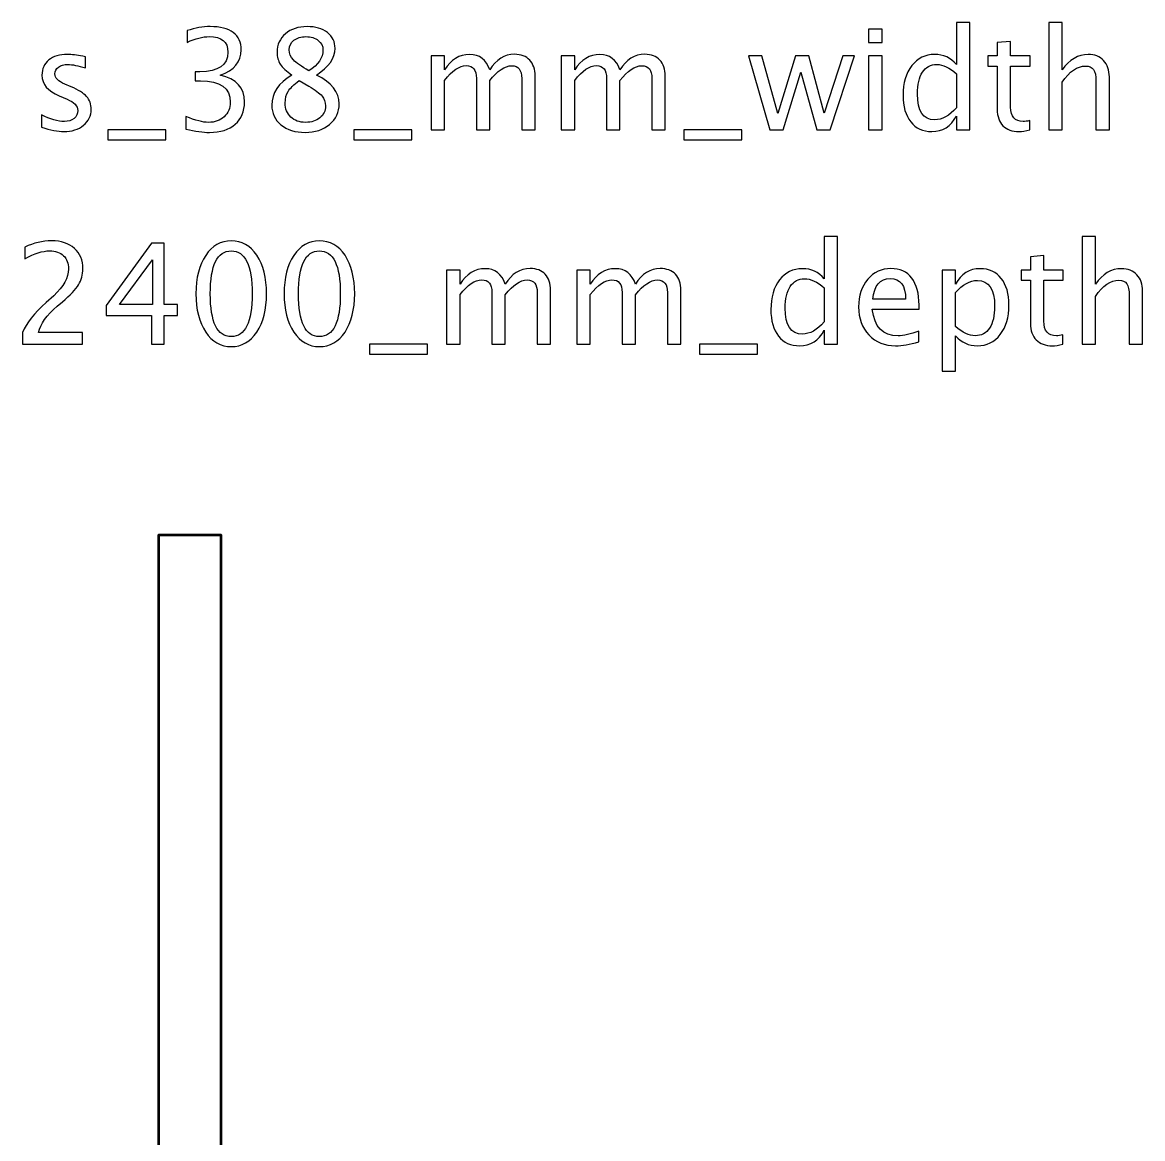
# Model space of a CAD drawing. Header units: centimetres. Extents: x -67 to 67, y -124 to 147.
# Drawn here: x -1.4 to 66.6, y 79.4 to 147.2 of the extents above; entities that cross this region are included whole.
import ezdxf

# ---------------------------------------------------------------- set-up
doc = ezdxf.new("R2010")
doc.units = ezdxf.units.CM
doc.header["$MEASUREMENT"] = 0
doc.layers.add('Layer 1', color=7, linetype='Continuous')

msp = doc.modelspace()

# ---------------------------------------------------------------- linework, layer by layer
at = {"layer": 'Layer 1', "lineweight": 53}
msp.add_lwpolyline([(6.875, -123.95), (10.675, -123.95), (10.675, 116.05), (6.875, 116.05), (6.875, -123.95)], close=True, dxfattribs=at)
at = {"layer": 'Layer 1'}
for points, knots in [([(8.53603, 140.71277), (8.53603, 140.71277), (8.53603, 141.47477), (8.53603, 141.47477), (8.53603, 141.47477), (9.11741, 141.24335), (9.5732, 141.12764), (9.90763, 141.12764), (9.90763, 141.12764), (10.30133, 141.12764), (10.61883, 141.24053), (10.86295, 141.46772), (10.86295, 141.46772), (11.10708, 141.69491), (11.22843, 141.99124), (11.22843, 142.35531), (11.22843, 142.35531), (11.22843, 143.21891), (10.6273, 143.65071), (9.42503, 143.65071), (9.42503, 143.65071), (9.42503, 143.65071), (9.1033, 143.65071), (9.1033, 143.65071), (9.1033, 143.65071), (9.1033, 143.65071), (9.1033, 144.19681), (9.1033, 144.19681), (9.1033, 144.19681), (9.1033, 144.19681), (9.38834, 144.20104), (9.38834, 144.20104), (9.38834, 144.20104), (10.51864, 144.20104), (11.0845, 144.59897), (11.0845, 145.39625), (11.0845, 145.39625), (11.0845, 146.02138), (10.70914, 146.33464), (9.95984, 146.33464), (9.95984, 146.33464), (9.55768, 146.33464), (9.11176, 146.21893), (8.6207, 145.98751), (8.6207, 145.98751), (8.6207, 145.98751), (8.6207, 146.69871), (8.6207, 146.69871), (8.6207, 146.69871), (9.10189, 146.8624), (9.56614, 146.94424), (10.01205, 146.94424), (10.01205, 146.94424), (10.61883, 146.94424), (11.08591, 146.82289), (11.41046, 146.58018), (11.41046, 146.58018), (11.73502, 146.33888), (11.8973, 145.98751), (11.8973, 145.52749), (11.8973, 145.52749), (11.8973, 144.80923), (11.47255, 144.297), (10.62165, 143.9922), (10.62165, 143.9922), (11.60802, 143.76219), (12.1005, 143.22173), (12.1005, 142.36801), (12.1005, 142.36801), (12.1005, 141.79227), (11.91, 141.33931), (11.53041, 141.01052), (11.53041, 141.01052), (11.15082, 140.68173), (10.62871, 140.51804), (9.96549, 140.51804), (9.96549, 140.51804), (9.58731, 140.51804), (9.11176, 140.58295), (8.53603, 140.71277)], [0, 0, 0, 0, 0.04761905, 0.04761905, 0.04761905, 0.04761905, 0.0952381, 0.0952381, 0.0952381, 0.0952381, 0.14285714, 0.14285714, 0.14285714, 0.14285714, 0.19047619, 0.19047619, 0.19047619, 0.19047619, 0.23809524, 0.23809524, 0.23809524, 0.23809524, 0.28571429, 0.28571429, 0.28571429, 0.28571429, 0.33333333, 0.33333333, 0.33333333, 0.33333333, 0.38095238, 0.38095238, 0.38095238, 0.38095238, 0.42857143, 0.42857143, 0.42857143, 0.42857143, 0.47619048, 0.47619048, 0.47619048, 0.47619048, 0.52380952, 0.52380952, 0.52380952, 0.52380952, 0.57142857, 0.57142857, 0.57142857, 0.57142857, 0.61904762, 0.61904762, 0.61904762, 0.61904762, 0.66666667, 0.66666667, 0.66666667, 0.66666667, 0.71428571, 0.71428571, 0.71428571, 0.71428571, 0.76190476, 0.76190476, 0.76190476, 0.76190476, 0.80952381, 0.80952381, 0.80952381, 0.80952381, 0.85714286, 0.85714286, 0.85714286, 0.85714286, 0.9047619, 0.9047619, 0.9047619, 0.9047619, 1, 1, 1, 1]), ([(14.97352, 144.00207), (14.63768, 144.23632), (14.40343, 144.45363), (14.2722, 144.65542), (14.2722, 144.65542), (14.14097, 144.8558), (14.07606, 145.09851), (14.07606, 145.38214), (14.07606, 145.38214), (14.07606, 145.84499), (14.24539, 146.22175), (14.58265, 146.51103), (14.58265, 146.51103), (14.92131, 146.80031), (15.36299, 146.94424), (15.90768, 146.94424), (15.90768, 146.94424), (16.41004, 146.94424), (16.81785, 146.82148), (17.1297, 146.57594), (17.1297, 146.57594), (17.44156, 146.33182), (17.59819, 146.01291), (17.59819, 145.62203), (17.59819, 145.62203), (17.59819, 145.02936), (17.2186, 144.48891), (16.46084, 144.00207), (16.46084, 144.00207), (17.38229, 143.55052), (17.84373, 142.96773), (17.84373, 142.25371), (17.84373, 142.25371), (17.84373, 141.7443), (17.6504, 141.32802), (17.26517, 141.00346), (17.26517, 141.00346), (16.87994, 140.68032), (16.38464, 140.51804), (15.77786, 140.51804), (15.77786, 140.51804), (15.17249, 140.51804), (14.68425, 140.67044), (14.31171, 140.97524), (14.31171, 140.97524), (13.94059, 141.27863), (13.75432, 141.67938), (13.75432, 142.17469), (13.75432, 142.17469), (13.75432, 142.90846), (14.16072, 143.51665), (14.97352, 144.00207)], [0, 0, 0, 0, 0.07142857, 0.07142857, 0.07142857, 0.07142857, 0.14285714, 0.14285714, 0.14285714, 0.14285714, 0.21428571, 0.21428571, 0.21428571, 0.21428571, 0.28571429, 0.28571429, 0.28571429, 0.28571429, 0.35714286, 0.35714286, 0.35714286, 0.35714286, 0.42857143, 0.42857143, 0.42857143, 0.42857143, 0.5, 0.5, 0.5, 0.5, 0.57142857, 0.57142857, 0.57142857, 0.57142857, 0.64285714, 0.64285714, 0.64285714, 0.64285714, 0.71428571, 0.71428571, 0.71428571, 0.71428571, 0.78571429, 0.78571429, 0.78571429, 0.78571429, 0.85714286, 0.85714286, 0.85714286, 0.85714286, 1, 1, 1, 1]), ([(55.3271, 140.67044), (55.3271, 140.67044), (55.3271, 141.51287), (55.3271, 141.51287), (55.3271, 141.51287), (54.99549, 140.88352), (54.49596, 140.56884), (53.8285, 140.56884), (53.8285, 140.56884), (53.28664, 140.56884), (52.86048, 140.76498), (52.55004, 141.15868), (52.55004, 141.15868), (52.23959, 141.55238), (52.08437, 142.09002), (52.08437, 142.77159), (52.08437, 142.77159), (52.08437, 143.51665), (52.26076, 144.11637), (52.61213, 144.57075), (52.61213, 144.57075), (52.9649, 145.02372), (53.42775, 145.25091), (54.00207, 145.25091), (54.00207, 145.25091), (54.53406, 145.25091), (54.97715, 145.04771), (55.3271, 144.6399), (55.3271, 144.6399), (55.3271, 144.6399), (55.3271, 147.19824), (55.3271, 147.19824), (55.3271, 147.19824), (55.3271, 147.19824), (56.13991, 147.19824), (56.13991, 147.19824), (56.13991, 147.19824), (56.13991, 147.19824), (56.13991, 140.67044), (56.13991, 140.67044), (56.13991, 140.67044), (56.13991, 140.67044), (55.3271, 140.67044), (55.3271, 140.67044)], [0, 0, 0, 0, 0.08333333, 0.08333333, 0.08333333, 0.08333333, 0.16666667, 0.16666667, 0.16666667, 0.16666667, 0.25, 0.25, 0.25, 0.25, 0.33333333, 0.33333333, 0.33333333, 0.33333333, 0.41666667, 0.41666667, 0.41666667, 0.41666667, 0.5, 0.5, 0.5, 0.5, 0.58333333, 0.58333333, 0.58333333, 0.58333333, 0.66666667, 0.66666667, 0.66666667, 0.66666667, 0.75, 0.75, 0.75, 0.75, 0.83333333, 0.83333333, 0.83333333, 0.83333333, 1, 1, 1, 1]), ([(60.93486, 140.67044), (60.93486, 140.67044), (60.93486, 147.19824), (60.93486, 147.19824), (60.93486, 147.19824), (60.93486, 147.19824), (61.74766, 147.19824), (61.74766, 147.19824), (61.74766, 147.19824), (61.74766, 147.19824), (61.74766, 144.3097), (61.74766, 144.3097), (61.74766, 144.3097), (62.17805, 144.93764), (62.70581, 145.25091), (63.32952, 145.25091), (63.32952, 145.25091), (63.72181, 145.25091), (64.03366, 145.12814), (64.26367, 144.8812), (64.26367, 144.8812), (64.49368, 144.63566), (64.6094, 144.30405), (64.6094, 143.88919), (64.6094, 143.88919), (64.6094, 143.88919), (64.6094, 140.67044), (64.6094, 140.67044), (64.6094, 140.67044), (64.6094, 140.67044), (63.79659, 140.67044), (63.79659, 140.67044), (63.79659, 140.67044), (63.79659, 140.67044), (63.79659, 143.6239), (63.79659, 143.6239), (63.79659, 143.6239), (63.79659, 143.95692), (63.74721, 144.19399), (63.64984, 144.3351), (63.64984, 144.3351), (63.55106, 144.47762), (63.38878, 144.54817), (63.16159, 144.54817), (63.16159, 144.54817), (62.66206, 144.54817), (62.19075, 144.22221), (61.74766, 143.57027), (61.74766, 143.57027), (61.74766, 143.57027), (61.74766, 140.67044), (61.74766, 140.67044), (61.74766, 140.67044), (61.74766, 140.67044), (60.93486, 140.67044), (60.93486, 140.67044)], [0, 0, 0, 0, 0.06666667, 0.06666667, 0.06666667, 0.06666667, 0.13333333, 0.13333333, 0.13333333, 0.13333333, 0.2, 0.2, 0.2, 0.2, 0.26666667, 0.26666667, 0.26666667, 0.26666667, 0.33333333, 0.33333333, 0.33333333, 0.33333333, 0.4, 0.4, 0.4, 0.4, 0.46666667, 0.46666667, 0.46666667, 0.46666667, 0.53333333, 0.53333333, 0.53333333, 0.53333333, 0.6, 0.6, 0.6, 0.6, 0.66666667, 0.66666667, 0.66666667, 0.66666667, 0.73333333, 0.73333333, 0.73333333, 0.73333333, 0.8, 0.8, 0.8, 0.8, 0.86666667, 0.86666667, 0.86666667, 0.86666667, 1, 1, 1, 1]), ([(16.00646, 144.25749), (16.57655, 144.63425), (16.86159, 145.05194), (16.86159, 145.51338), (16.86159, 145.51338), (16.86159, 145.76032), (16.76564, 145.95788), (16.57514, 146.10886), (16.57514, 146.10886), (16.38322, 146.25985), (16.13346, 146.33464), (15.82442, 146.33464), (15.82442, 146.33464), (15.52527, 146.33464), (15.28115, 146.26126), (15.09347, 146.1131), (15.09347, 146.1131), (14.90579, 145.96493), (14.81266, 145.77443), (14.81266, 145.53878), (14.81266, 145.53878), (14.81266, 145.31018), (14.89732, 145.10415), (15.06666, 144.92071), (15.06666, 144.92071), (15.23599, 144.73867), (15.54926, 144.51713), (16.00646, 144.25749)], [0, 0, 0, 0, 0.125, 0.125, 0.125, 0.125, 0.25, 0.25, 0.25, 0.25, 0.375, 0.375, 0.375, 0.375, 0.5, 0.5, 0.5, 0.5, 0.625, 0.625, 0.625, 0.625, 0.75, 0.75, 0.75, 0.75, 1, 1, 1, 1]), ([(49.9931, 145.97904), (49.9931, 145.97904), (49.9931, 146.79184), (49.9931, 146.79184), (49.9931, 146.79184), (49.9931, 146.79184), (50.8059, 146.79184), (50.8059, 146.79184), (50.8059, 146.79184), (50.8059, 146.79184), (50.8059, 145.97904), (50.8059, 145.97904), (50.8059, 145.97904), (50.8059, 145.97904), (49.9931, 145.97904), (49.9931, 145.97904)], [0, 0, 0, 0, 0.2, 0.2, 0.2, 0.2, 0.4, 0.4, 0.4, 0.4, 0.6, 0.6, 0.6, 0.6, 1, 1, 1, 1]), ([(59.77493, 140.67185), (59.52375, 140.60271), (59.30503, 140.56884), (59.12018, 140.56884), (59.12018, 140.56884), (58.70531, 140.56884), (58.38216, 140.68737), (58.15074, 140.92444), (58.15074, 140.92444), (57.91791, 141.16151), (57.8022, 141.4903), (57.8022, 141.91222), (57.8022, 141.91222), (57.8022, 141.91222), (57.8022, 144.54817), (57.8022, 144.54817), (57.8022, 144.54817), (57.8022, 144.54817), (57.24057, 144.54817), (57.24057, 144.54817), (57.24057, 144.54817), (57.24057, 144.54817), (57.24057, 145.15778), (57.24057, 145.15778), (57.24057, 145.15778), (57.24057, 145.15778), (57.8022, 145.15778), (57.8022, 145.15778), (57.8022, 145.15778), (57.8022, 145.15778), (57.8022, 145.96916), (57.8022, 145.96916), (57.8022, 145.96916), (57.8022, 145.96916), (58.615, 146.04678), (58.615, 146.04678), (58.615, 146.04678), (58.615, 146.04678), (58.615, 145.15778), (58.615, 145.15778), (58.615, 145.15778), (58.615, 145.15778), (59.79186, 145.15778), (59.79186, 145.15778), (59.79186, 145.15778), (59.79186, 145.15778), (59.79186, 144.54817), (59.79186, 144.54817), (59.79186, 144.54817), (59.79186, 144.54817), (58.615, 144.54817), (58.615, 144.54817), (58.615, 144.54817), (58.615, 144.54817), (58.615, 142.05897), (58.615, 142.05897), (58.615, 142.05897), (58.615, 141.47195), (58.87041, 141.17844), (59.37982, 141.17844), (59.37982, 141.17844), (59.48848, 141.17844), (59.61971, 141.19678), (59.77493, 141.23206), (59.77493, 141.23206), (59.77493, 141.23206), (59.77493, 140.67185), (59.77493, 140.67185)], [0, 0, 0, 0, 0.05555556, 0.05555556, 0.05555556, 0.05555556, 0.11111111, 0.11111111, 0.11111111, 0.11111111, 0.16666667, 0.16666667, 0.16666667, 0.16666667, 0.22222222, 0.22222222, 0.22222222, 0.22222222, 0.27777778, 0.27777778, 0.27777778, 0.27777778, 0.33333333, 0.33333333, 0.33333333, 0.33333333, 0.38888889, 0.38888889, 0.38888889, 0.38888889, 0.44444444, 0.44444444, 0.44444444, 0.44444444, 0.5, 0.5, 0.5, 0.5, 0.55555556, 0.55555556, 0.55555556, 0.55555556, 0.61111111, 0.61111111, 0.61111111, 0.61111111, 0.66666667, 0.66666667, 0.66666667, 0.66666667, 0.72222222, 0.72222222, 0.72222222, 0.72222222, 0.77777778, 0.77777778, 0.77777778, 0.77777778, 0.83333333, 0.83333333, 0.83333333, 0.83333333, 0.88888889, 0.88888889, 0.88888889, 0.88888889, 1, 1, 1, 1]), ([(-0.22557, 140.83131), (-0.22557, 140.83131), (-0.22557, 141.57637), (-0.22557, 141.57637), (-0.22557, 141.57637), (0.30642, 141.31108), (0.76786, 141.17844), (1.16156, 141.17844), (1.16156, 141.17844), (1.3958, 141.17844), (1.59053, 141.24194), (1.74435, 141.36894), (1.74435, 141.36894), (1.89816, 141.49453), (1.97577, 141.65257), (1.97577, 141.84307), (1.97577, 141.84307), (1.97577, 142.12106), (1.75987, 142.35107), (1.32807, 142.53311), (1.32807, 142.53311), (1.32807, 142.53311), (0.85252, 142.7349), (0.85252, 142.7349), (0.85252, 142.7349), (0.1512, 143.02559), (-0.20017, 143.4461), (-0.20017, 143.9922), (-0.20017, 143.9922), (-0.20017, 144.38307), (-0.06188, 144.6907), (0.2147, 144.91506), (0.2147, 144.91506), (0.49128, 145.13943), (0.87087, 145.25091), (1.35206, 145.25091), (1.35206, 145.25091), (1.60182, 145.25091), (1.91227, 145.21704), (2.28057, 145.1479), (2.28057, 145.1479), (2.28057, 145.1479), (2.4499, 145.11544), (2.4499, 145.11544), (2.4499, 145.11544), (2.4499, 145.11544), (2.4499, 144.43811), (2.4499, 144.43811), (2.4499, 144.43811), (1.99693, 144.57357), (1.63569, 144.64131), (1.36617, 144.64131), (1.36617, 144.64131), (1.1291, 144.64131), (0.94142, 144.5891), (0.7989, 144.48609), (0.7989, 144.48609), (0.65779, 144.38307), (0.58723, 144.24479), (0.58723, 144.07122), (0.58723, 144.07122), (0.58723, 143.8271), (0.78479, 143.61966), (1.18131, 143.45174), (1.18131, 143.45174), (1.18131, 143.45174), (1.57219, 143.28664), (1.57219, 143.28664), (1.57219, 143.28664), (2.01528, 143.10037), (2.32855, 142.90282), (2.51199, 142.69539), (2.51199, 142.69539), (2.69685, 142.48795), (2.78857, 142.22831), (2.78857, 141.91786), (2.78857, 141.91786), (2.78857, 141.52416), (2.63335, 141.20102), (2.32149, 140.94843), (2.32149, 140.94843), (2.01105, 140.69584), (1.61311, 140.56884), (1.1291, 140.56884), (1.1291, 140.56884), (0.75657, 140.56884), (0.30642, 140.65633), (-0.22557, 140.83131)], [0, 0, 0, 0, 0.04347826, 0.04347826, 0.04347826, 0.04347826, 0.08695652, 0.08695652, 0.08695652, 0.08695652, 0.13043478, 0.13043478, 0.13043478, 0.13043478, 0.17391304, 0.17391304, 0.17391304, 0.17391304, 0.2173913, 0.2173913, 0.2173913, 0.2173913, 0.26086957, 0.26086957, 0.26086957, 0.26086957, 0.30434783, 0.30434783, 0.30434783, 0.30434783, 0.34782609, 0.34782609, 0.34782609, 0.34782609, 0.39130435, 0.39130435, 0.39130435, 0.39130435, 0.43478261, 0.43478261, 0.43478261, 0.43478261, 0.47826087, 0.47826087, 0.47826087, 0.47826087, 0.52173913, 0.52173913, 0.52173913, 0.52173913, 0.56521739, 0.56521739, 0.56521739, 0.56521739, 0.60869565, 0.60869565, 0.60869565, 0.60869565, 0.65217391, 0.65217391, 0.65217391, 0.65217391, 0.69565217, 0.69565217, 0.69565217, 0.69565217, 0.73913043, 0.73913043, 0.73913043, 0.73913043, 0.7826087, 0.7826087, 0.7826087, 0.7826087, 0.82608696, 0.82608696, 0.82608696, 0.82608696, 0.86956522, 0.86956522, 0.86956522, 0.86956522, 0.91304348, 0.91304348, 0.91304348, 0.91304348, 1, 1, 1, 1]), ([(23.42609, 140.67044), (23.42609, 140.67044), (23.42609, 145.15778), (23.42609, 145.15778), (23.42609, 145.15778), (23.42609, 145.15778), (24.23889, 145.15778), (24.23889, 145.15778), (24.23889, 145.15778), (24.23889, 145.15778), (24.23889, 144.3097), (24.23889, 144.3097), (24.23889, 144.3097), (24.63541, 144.93764), (25.14341, 145.25091), (25.76571, 145.25091), (25.76571, 145.25091), (26.36544, 145.25091), (26.77325, 144.93764), (26.99056, 144.3097), (26.99056, 144.3097), (27.37579, 144.94329), (27.87815, 145.25938), (28.4948, 145.25938), (28.4948, 145.25938), (28.8885, 145.25938), (29.19471, 145.14366), (29.41344, 144.91083), (29.41344, 144.91083), (29.63216, 144.678), (29.74223, 144.35203), (29.74223, 143.93293), (29.74223, 143.93293), (29.74223, 143.93293), (29.74223, 140.67044), (29.74223, 140.67044), (29.74223, 140.67044), (29.74223, 140.67044), (28.92943, 140.67044), (28.92943, 140.67044), (28.92943, 140.67044), (28.92943, 140.67044), (28.92943, 143.79887), (28.92943, 143.79887), (28.92943, 143.79887), (28.92943, 144.3097), (28.72623, 144.56511), (28.31983, 144.56511), (28.31983, 144.56511), (27.8979, 144.56511), (27.45481, 144.26736), (26.99056, 143.67046), (26.99056, 143.67046), (26.99056, 143.67046), (26.99056, 140.67044), (26.99056, 140.67044), (26.99056, 140.67044), (26.99056, 140.67044), (26.17776, 140.67044), (26.17776, 140.67044), (26.17776, 140.67044), (26.17776, 140.67044), (26.17776, 143.8017), (26.17776, 143.8017), (26.17776, 143.8017), (26.17776, 144.31675), (25.97174, 144.57357), (25.55828, 144.57357), (25.55828, 144.57357), (25.14765, 144.57357), (24.70738, 144.27442), (24.23889, 143.6747), (24.23889, 143.6747), (24.23889, 143.6747), (24.23889, 140.67044), (24.23889, 140.67044), (24.23889, 140.67044), (24.23889, 140.67044), (23.42609, 140.67044), (23.42609, 140.67044)], [0, 0, 0, 0, 0.04761905, 0.04761905, 0.04761905, 0.04761905, 0.0952381, 0.0952381, 0.0952381, 0.0952381, 0.14285714, 0.14285714, 0.14285714, 0.14285714, 0.19047619, 0.19047619, 0.19047619, 0.19047619, 0.23809524, 0.23809524, 0.23809524, 0.23809524, 0.28571429, 0.28571429, 0.28571429, 0.28571429, 0.33333333, 0.33333333, 0.33333333, 0.33333333, 0.38095238, 0.38095238, 0.38095238, 0.38095238, 0.42857143, 0.42857143, 0.42857143, 0.42857143, 0.47619048, 0.47619048, 0.47619048, 0.47619048, 0.52380952, 0.52380952, 0.52380952, 0.52380952, 0.57142857, 0.57142857, 0.57142857, 0.57142857, 0.61904762, 0.61904762, 0.61904762, 0.61904762, 0.66666667, 0.66666667, 0.66666667, 0.66666667, 0.71428571, 0.71428571, 0.71428571, 0.71428571, 0.76190476, 0.76190476, 0.76190476, 0.76190476, 0.80952381, 0.80952381, 0.80952381, 0.80952381, 0.85714286, 0.85714286, 0.85714286, 0.85714286, 0.9047619, 0.9047619, 0.9047619, 0.9047619, 1, 1, 1, 1]), ([(31.33114, 140.67044), (31.33114, 140.67044), (31.33114, 145.15778), (31.33114, 145.15778), (31.33114, 145.15778), (31.33114, 145.15778), (32.14394, 145.15778), (32.14394, 145.15778), (32.14394, 145.15778), (32.14394, 145.15778), (32.14394, 144.3097), (32.14394, 144.3097), (32.14394, 144.3097), (32.54046, 144.93764), (33.04846, 145.25091), (33.67076, 145.25091), (33.67076, 145.25091), (34.27049, 145.25091), (34.6783, 144.93764), (34.89561, 144.3097), (34.89561, 144.3097), (35.28084, 144.94329), (35.7832, 145.25938), (36.39985, 145.25938), (36.39985, 145.25938), (36.79355, 145.25938), (37.09976, 145.14366), (37.31849, 144.91083), (37.31849, 144.91083), (37.53721, 144.678), (37.64728, 144.35203), (37.64728, 143.93293), (37.64728, 143.93293), (37.64728, 143.93293), (37.64728, 140.67044), (37.64728, 140.67044), (37.64728, 140.67044), (37.64728, 140.67044), (36.83448, 140.67044), (36.83448, 140.67044), (36.83448, 140.67044), (36.83448, 140.67044), (36.83448, 143.79887), (36.83448, 143.79887), (36.83448, 143.79887), (36.83448, 144.3097), (36.63128, 144.56511), (36.22488, 144.56511), (36.22488, 144.56511), (35.80295, 144.56511), (35.35986, 144.26736), (34.89561, 143.67046), (34.89561, 143.67046), (34.89561, 143.67046), (34.89561, 140.67044), (34.89561, 140.67044), (34.89561, 140.67044), (34.89561, 140.67044), (34.08281, 140.67044), (34.08281, 140.67044), (34.08281, 140.67044), (34.08281, 140.67044), (34.08281, 143.8017), (34.08281, 143.8017), (34.08281, 143.8017), (34.08281, 144.31675), (33.87679, 144.57357), (33.46333, 144.57357), (33.46333, 144.57357), (33.0527, 144.57357), (32.61243, 144.27442), (32.14394, 143.6747), (32.14394, 143.6747), (32.14394, 143.6747), (32.14394, 140.67044), (32.14394, 140.67044), (32.14394, 140.67044), (32.14394, 140.67044), (31.33114, 140.67044), (31.33114, 140.67044)], [0, 0, 0, 0, 0.04761905, 0.04761905, 0.04761905, 0.04761905, 0.0952381, 0.0952381, 0.0952381, 0.0952381, 0.14285714, 0.14285714, 0.14285714, 0.14285714, 0.19047619, 0.19047619, 0.19047619, 0.19047619, 0.23809524, 0.23809524, 0.23809524, 0.23809524, 0.28571429, 0.28571429, 0.28571429, 0.28571429, 0.33333333, 0.33333333, 0.33333333, 0.33333333, 0.38095238, 0.38095238, 0.38095238, 0.38095238, 0.42857143, 0.42857143, 0.42857143, 0.42857143, 0.47619048, 0.47619048, 0.47619048, 0.47619048, 0.52380952, 0.52380952, 0.52380952, 0.52380952, 0.57142857, 0.57142857, 0.57142857, 0.57142857, 0.61904762, 0.61904762, 0.61904762, 0.61904762, 0.66666667, 0.66666667, 0.66666667, 0.66666667, 0.71428571, 0.71428571, 0.71428571, 0.71428571, 0.76190476, 0.76190476, 0.76190476, 0.76190476, 0.80952381, 0.80952381, 0.80952381, 0.80952381, 0.85714286, 0.85714286, 0.85714286, 0.85714286, 0.9047619, 0.9047619, 0.9047619, 0.9047619, 1, 1, 1, 1]), ([(43.99446, 140.67044), (43.99446, 140.67044), (42.70753, 145.15778), (42.70753, 145.15778), (42.70753, 145.15778), (42.70753, 145.15778), (43.50057, 145.15778), (43.50057, 145.15778), (43.50057, 145.15778), (43.50057, 145.15778), (44.48694, 141.67374), (44.48694, 141.67374), (44.48694, 141.67374), (44.48694, 141.67374), (45.55092, 145.15778), (45.55092, 145.15778), (45.55092, 145.15778), (45.55092, 145.15778), (46.36372, 145.15778), (46.36372, 145.15778), (46.36372, 145.15778), (46.36372, 145.15778), (47.29929, 141.67938), (47.29929, 141.67938), (47.29929, 141.67938), (47.29929, 141.67938), (48.431, 145.15778), (48.431, 145.15778), (48.431, 145.15778), (48.431, 145.15778), (49.12527, 145.15778), (49.12527, 145.15778), (49.12527, 145.15778), (49.12527, 145.15778), (47.66053, 140.67044), (47.66053, 140.67044), (47.66053, 140.67044), (47.66053, 140.67044), (46.84773, 140.67044), (46.84773, 140.67044), (46.84773, 140.67044), (46.84773, 140.67044), (45.88535, 144.17), (45.88535, 144.17), (45.88535, 144.17), (45.88535, 144.17), (44.80726, 140.67044), (44.80726, 140.67044), (44.80726, 140.67044), (44.80726, 140.67044), (43.99446, 140.67044), (43.99446, 140.67044)], [0, 0, 0, 0, 0.07142857, 0.07142857, 0.07142857, 0.07142857, 0.14285714, 0.14285714, 0.14285714, 0.14285714, 0.21428571, 0.21428571, 0.21428571, 0.21428571, 0.28571429, 0.28571429, 0.28571429, 0.28571429, 0.35714286, 0.35714286, 0.35714286, 0.35714286, 0.42857143, 0.42857143, 0.42857143, 0.42857143, 0.5, 0.5, 0.5, 0.5, 0.57142857, 0.57142857, 0.57142857, 0.57142857, 0.64285714, 0.64285714, 0.64285714, 0.64285714, 0.71428571, 0.71428571, 0.71428571, 0.71428571, 0.78571429, 0.78571429, 0.78571429, 0.78571429, 0.85714286, 0.85714286, 0.85714286, 0.85714286, 1, 1, 1, 1]), ([(49.9931, 140.67044), (49.9931, 140.67044), (49.9931, 145.15778), (49.9931, 145.15778), (49.9931, 145.15778), (49.9931, 145.15778), (50.8059, 145.15778), (50.8059, 145.15778), (50.8059, 145.15778), (50.8059, 145.15778), (50.8059, 140.67044), (50.8059, 140.67044), (50.8059, 140.67044), (50.8059, 140.67044), (49.9931, 140.67044), (49.9931, 140.67044)], [0, 0, 0, 0, 0.2, 0.2, 0.2, 0.2, 0.4, 0.4, 0.4, 0.4, 0.6, 0.6, 0.6, 0.6, 1, 1, 1, 1]), ([(55.3271, 144.08392), (54.90518, 144.45504), (54.50584, 144.64131), (54.12766, 144.64131), (54.12766, 144.64131), (53.75513, 144.64131), (53.46726, 144.48609), (53.26265, 144.17423), (53.26265, 144.17423), (53.05804, 143.86379), (52.95644, 143.42352), (52.95644, 142.85343), (52.95644, 142.85343), (52.95644, 141.80497), (53.30357, 141.28004), (53.99925, 141.28004), (53.99925, 141.28004), (54.4508, 141.28004), (54.89389, 141.52698), (55.3271, 142.01946), (55.3271, 142.01946), (55.3271, 142.01946), (55.3271, 144.08392), (55.3271, 144.08392)], [0, 0, 0, 0, 0.14285714, 0.14285714, 0.14285714, 0.14285714, 0.28571429, 0.28571429, 0.28571429, 0.28571429, 0.42857143, 0.42857143, 0.42857143, 0.42857143, 0.57142857, 0.57142857, 0.57142857, 0.57142857, 0.71428571, 0.71428571, 0.71428571, 0.71428571, 1, 1, 1, 1]), ([(15.41661, 143.67187), (15.08641, 143.41787), (14.86205, 143.19633), (14.74351, 143.00724), (14.74351, 143.00724), (14.62639, 142.81815), (14.56712, 142.58391), (14.56712, 142.30169), (14.56712, 142.30169), (14.56712, 141.95173), (14.68001, 141.6681), (14.9072, 141.4522), (14.9072, 141.4522), (15.13439, 141.2363), (15.43214, 141.12764), (15.80326, 141.12764), (15.80326, 141.12764), (16.16027, 141.12764), (16.45096, 141.21936), (16.67532, 141.40422), (16.67532, 141.40422), (16.9011, 141.58907), (17.01399, 141.82896), (17.01399, 142.12389), (17.01399, 142.12389), (17.01399, 142.36095), (16.94485, 142.56274), (16.80515, 142.72643), (16.80515, 142.72643), (16.66545, 142.89012), (16.39592, 143.0905), (15.99658, 143.32756), (15.99658, 143.32756), (15.99658, 143.32756), (15.41661, 143.67187), (15.41661, 143.67187)], [0, 0, 0, 0, 0.1, 0.1, 0.1, 0.1, 0.2, 0.2, 0.2, 0.2, 0.3, 0.3, 0.3, 0.3, 0.4, 0.4, 0.4, 0.4, 0.5, 0.5, 0.5, 0.5, 0.6, 0.6, 0.6, 0.6, 0.7, 0.7, 0.7, 0.7, 0.8, 0.8, 0.8, 0.8, 1, 1, 1, 1]), ([(3.79469, 140.06084), (3.79469, 140.06084), (3.79469, 140.67044), (3.79469, 140.67044), (3.79469, 140.67044), (3.79469, 140.67044), (7.31682, 140.67044), (7.31682, 140.67044), (7.31682, 140.67044), (7.31682, 140.67044), (7.31682, 140.06084), (7.31682, 140.06084), (7.31682, 140.06084), (7.31682, 140.06084), (3.79469, 140.06084), (3.79469, 140.06084)], [0, 0, 0, 0, 0.2, 0.2, 0.2, 0.2, 0.4, 0.4, 0.4, 0.4, 0.6, 0.6, 0.6, 0.6, 1, 1, 1, 1]), ([(18.73555, 140.06084), (18.73555, 140.06084), (18.73555, 140.67044), (18.73555, 140.67044), (18.73555, 140.67044), (18.73555, 140.67044), (22.25768, 140.67044), (22.25768, 140.67044), (22.25768, 140.67044), (22.25768, 140.67044), (22.25768, 140.06084), (22.25768, 140.06084), (22.25768, 140.06084), (22.25768, 140.06084), (18.73555, 140.06084), (18.73555, 140.06084)], [0, 0, 0, 0, 0.2, 0.2, 0.2, 0.2, 0.4, 0.4, 0.4, 0.4, 0.6, 0.6, 0.6, 0.6, 1, 1, 1, 1]), ([(38.77899, 140.06084), (38.77899, 140.06084), (38.77899, 140.67044), (38.77899, 140.67044), (38.77899, 140.67044), (38.77899, 140.67044), (42.30112, 140.67044), (42.30112, 140.67044), (42.30112, 140.67044), (42.30112, 140.67044), (42.30112, 140.06084), (42.30112, 140.06084), (42.30112, 140.06084), (42.30112, 140.06084), (38.77899, 140.06084), (38.77899, 140.06084)], [0, 0, 0, 0, 0.2, 0.2, 0.2, 0.2, 0.4, 0.4, 0.4, 0.4, 0.6, 0.6, 0.6, 0.6, 1, 1, 1, 1]), ([(47.29999, 127.66), (47.29999, 127.66), (47.29999, 128.50243), (47.29999, 128.50243), (47.29999, 128.50243), (46.96838, 127.87308), (46.46885, 127.5584), (45.80139, 127.5584), (45.80139, 127.5584), (45.25953, 127.5584), (44.83337, 127.75454), (44.52293, 128.14824), (44.52293, 128.14824), (44.21248, 128.54194), (44.05726, 129.07958), (44.05726, 129.76115), (44.05726, 129.76115), (44.05726, 130.50621), (44.23365, 131.10593), (44.58502, 131.56031), (44.58502, 131.56031), (44.93779, 132.01328), (45.40064, 132.24047), (45.97496, 132.24047), (45.97496, 132.24047), (46.50695, 132.24047), (46.95004, 132.03727), (47.29999, 131.62946), (47.29999, 131.62946), (47.29999, 131.62946), (47.29999, 134.1878), (47.29999, 134.1878), (47.29999, 134.1878), (47.29999, 134.1878), (48.1128, 134.1878), (48.1128, 134.1878), (48.1128, 134.1878), (48.1128, 134.1878), (48.1128, 127.66), (48.1128, 127.66), (48.1128, 127.66), (48.1128, 127.66), (47.29999, 127.66), (47.29999, 127.66)], [0, 0, 0, 0, 0.08333333, 0.08333333, 0.08333333, 0.08333333, 0.16666667, 0.16666667, 0.16666667, 0.16666667, 0.25, 0.25, 0.25, 0.25, 0.33333333, 0.33333333, 0.33333333, 0.33333333, 0.41666667, 0.41666667, 0.41666667, 0.41666667, 0.5, 0.5, 0.5, 0.5, 0.58333333, 0.58333333, 0.58333333, 0.58333333, 0.66666667, 0.66666667, 0.66666667, 0.66666667, 0.75, 0.75, 0.75, 0.75, 0.83333333, 0.83333333, 0.83333333, 0.83333333, 1, 1, 1, 1]), ([(62.95346, 127.66), (62.95346, 127.66), (62.95346, 134.1878), (62.95346, 134.1878), (62.95346, 134.1878), (62.95346, 134.1878), (63.76626, 134.1878), (63.76626, 134.1878), (63.76626, 134.1878), (63.76626, 134.1878), (63.76626, 131.29926), (63.76626, 131.29926), (63.76626, 131.29926), (64.19665, 131.9272), (64.72441, 132.24047), (65.34812, 132.24047), (65.34812, 132.24047), (65.74041, 132.24047), (66.05226, 132.1177), (66.28227, 131.87076), (66.28227, 131.87076), (66.51228, 131.62522), (66.628, 131.29361), (66.628, 130.87875), (66.628, 130.87875), (66.628, 130.87875), (66.628, 127.66), (66.628, 127.66), (66.628, 127.66), (66.628, 127.66), (65.81519, 127.66), (65.81519, 127.66), (65.81519, 127.66), (65.81519, 127.66), (65.81519, 130.61346), (65.81519, 130.61346), (65.81519, 130.61346), (65.81519, 130.94648), (65.76581, 131.18355), (65.66844, 131.32466), (65.66844, 131.32466), (65.56966, 131.46718), (65.40738, 131.53773), (65.18019, 131.53773), (65.18019, 131.53773), (64.68066, 131.53773), (64.20935, 131.21177), (63.76626, 130.55983), (63.76626, 130.55983), (63.76626, 130.55983), (63.76626, 127.66), (63.76626, 127.66), (63.76626, 127.66), (63.76626, 127.66), (62.95346, 127.66), (62.95346, 127.66)], [0, 0, 0, 0, 0.06666667, 0.06666667, 0.06666667, 0.06666667, 0.13333333, 0.13333333, 0.13333333, 0.13333333, 0.2, 0.2, 0.2, 0.2, 0.26666667, 0.26666667, 0.26666667, 0.26666667, 0.33333333, 0.33333333, 0.33333333, 0.33333333, 0.4, 0.4, 0.4, 0.4, 0.46666667, 0.46666667, 0.46666667, 0.46666667, 0.53333333, 0.53333333, 0.53333333, 0.53333333, 0.6, 0.6, 0.6, 0.6, 0.66666667, 0.66666667, 0.66666667, 0.66666667, 0.73333333, 0.73333333, 0.73333333, 0.73333333, 0.8, 0.8, 0.8, 0.8, 0.86666667, 0.86666667, 0.86666667, 0.86666667, 1, 1, 1, 1]), ([(-1.38903, 127.66), (-1.38903, 127.66), (-1.38903, 128.3712), (-1.38903, 128.3712), (-1.38903, 128.3712), (-1.15196, 128.92577), (-0.67359, 129.53113), (0.04749, 130.18448), (0.04749, 130.18448), (0.04749, 130.18448), (0.51315, 130.60217), (0.51315, 130.60217), (0.51315, 130.60217), (1.11287, 131.14686), (1.41344, 131.6859), (1.41344, 132.22212), (1.41344, 132.22212), (1.41344, 132.56502), (1.31043, 132.83314), (1.10582, 133.02928), (1.10582, 133.02928), (0.90121, 133.22542), (0.61757, 133.3242), (0.25774, 133.3242), (0.25774, 133.3242), (-0.16277, 133.3242), (-0.66089, 133.16334), (-1.23663, 132.8416), (-1.23663, 132.8416), (-1.23663, 132.8416), (-1.23663, 133.5528), (-1.23663, 133.5528), (-1.23663, 133.5528), (-0.69335, 133.8068), (-0.15289, 133.9338), (0.38615, 133.9338), (0.38615, 133.9338), (0.95906, 133.9338), (1.41909, 133.77999), (1.76622, 133.47096), (1.76622, 133.47096), (2.11194, 133.16192), (2.28551, 132.7527), (2.28551, 132.24188), (2.28551, 132.24188), (2.28551, 131.87499), (2.19802, 131.54902), (2.02304, 131.26539), (2.02304, 131.26539), (1.84665, 130.98035), (1.52069, 130.63603), (1.04232, 130.22963), (1.04232, 130.22963), (1.04232, 130.22963), (0.72764, 129.96152), (0.72764, 129.96152), (0.72764, 129.96152), (0.07289, 129.40696), (-0.30529, 128.87638), (-0.40689, 128.3712), (-0.40689, 128.3712), (-0.40689, 128.3712), (2.26011, 128.3712), (2.26011, 128.3712), (2.26011, 128.3712), (2.26011, 128.3712), (2.26011, 127.66), (2.26011, 127.66), (2.26011, 127.66), (2.26011, 127.66), (-1.38903, 127.66), (-1.38903, 127.66)], [0, 0, 0, 0, 0.05263158, 0.05263158, 0.05263158, 0.05263158, 0.10526316, 0.10526316, 0.10526316, 0.10526316, 0.15789474, 0.15789474, 0.15789474, 0.15789474, 0.21052632, 0.21052632, 0.21052632, 0.21052632, 0.26315789, 0.26315789, 0.26315789, 0.26315789, 0.31578947, 0.31578947, 0.31578947, 0.31578947, 0.36842105, 0.36842105, 0.36842105, 0.36842105, 0.42105263, 0.42105263, 0.42105263, 0.42105263, 0.47368421, 0.47368421, 0.47368421, 0.47368421, 0.52631579, 0.52631579, 0.52631579, 0.52631579, 0.57894737, 0.57894737, 0.57894737, 0.57894737, 0.63157895, 0.63157895, 0.63157895, 0.63157895, 0.68421053, 0.68421053, 0.68421053, 0.68421053, 0.73684211, 0.73684211, 0.73684211, 0.73684211, 0.78947368, 0.78947368, 0.78947368, 0.78947368, 0.84210526, 0.84210526, 0.84210526, 0.84210526, 0.89473684, 0.89473684, 0.89473684, 0.89473684, 1, 1, 1, 1]), ([(6.45393, 127.66), (6.45393, 127.66), (6.45393, 129.39567), (6.45393, 129.39567), (6.45393, 129.39567), (6.45393, 129.39567), (3.6938, 129.39567), (3.6938, 129.39567), (3.6938, 129.39567), (3.6938, 129.39567), (3.6938, 130.01373), (3.6938, 130.01373), (3.6938, 130.01373), (3.6938, 130.01373), (6.45393, 133.7814), (6.45393, 133.7814), (6.45393, 133.7814), (6.45393, 133.7814), (7.21593, 133.7814), (7.21593, 133.7814), (7.21593, 133.7814), (7.21593, 133.7814), (7.21593, 130.06453), (7.21593, 130.06453), (7.21593, 130.06453), (7.21593, 130.06453), (8.0372, 130.06453), (8.0372, 130.06453), (8.0372, 130.06453), (8.0372, 130.06453), (8.0372, 129.39567), (8.0372, 129.39567), (8.0372, 129.39567), (8.0372, 129.39567), (7.21593, 129.39567), (7.21593, 129.39567), (7.21593, 129.39567), (7.21593, 129.39567), (7.21593, 127.66), (7.21593, 127.66), (7.21593, 127.66), (7.21593, 127.66), (6.45393, 127.66), (6.45393, 127.66)], [0, 0, 0, 0, 0.08333333, 0.08333333, 0.08333333, 0.08333333, 0.16666667, 0.16666667, 0.16666667, 0.16666667, 0.25, 0.25, 0.25, 0.25, 0.33333333, 0.33333333, 0.33333333, 0.33333333, 0.41666667, 0.41666667, 0.41666667, 0.41666667, 0.5, 0.5, 0.5, 0.5, 0.58333333, 0.58333333, 0.58333333, 0.58333333, 0.66666667, 0.66666667, 0.66666667, 0.66666667, 0.75, 0.75, 0.75, 0.75, 0.83333333, 0.83333333, 0.83333333, 0.83333333, 1, 1, 1, 1]), ([(11.29123, 127.5076), (10.64917, 127.5076), (10.13129, 127.80252), (9.739, 128.39096), (9.739, 128.39096), (9.3453, 128.97939), (9.14916, 129.7555), (9.14916, 130.7207), (9.14916, 130.7207), (9.14916, 131.6859), (9.3453, 132.46201), (9.739, 133.05045), (9.739, 133.05045), (10.13129, 133.63888), (10.64917, 133.9338), (11.29123, 133.9338), (11.29123, 133.9338), (11.93611, 133.9338), (12.45398, 133.64029), (12.84627, 133.05327), (12.84627, 133.05327), (13.23715, 132.46625), (13.4333, 131.68872), (13.4333, 130.7207), (13.4333, 130.7207), (13.4333, 129.7555), (13.23715, 128.97939), (12.84627, 128.39096), (12.84627, 128.39096), (12.45398, 127.80252), (11.93611, 127.5076), (11.29123, 127.5076)], [0, 0, 0, 0, 0.11111111, 0.11111111, 0.11111111, 0.11111111, 0.22222222, 0.22222222, 0.22222222, 0.22222222, 0.33333333, 0.33333333, 0.33333333, 0.33333333, 0.44444444, 0.44444444, 0.44444444, 0.44444444, 0.55555556, 0.55555556, 0.55555556, 0.55555556, 0.66666667, 0.66666667, 0.66666667, 0.66666667, 0.77777778, 0.77777778, 0.77777778, 0.77777778, 1, 1, 1, 1]), ([(11.28982, 128.1172), (12.13789, 128.1172), (12.56123, 128.98503), (12.56123, 130.7207), (12.56123, 130.7207), (12.56123, 132.45637), (12.13789, 133.3242), (11.28982, 133.3242), (11.28982, 133.3242), (10.44456, 133.3242), (10.02123, 132.45637), (10.02123, 130.7207), (10.02123, 130.7207), (10.02123, 128.98503), (10.44456, 128.1172), (11.28982, 128.1172)], [0, 0, 0, 0, 0.2, 0.2, 0.2, 0.2, 0.4, 0.4, 0.4, 0.4, 0.6, 0.6, 0.6, 0.6, 1, 1, 1, 1]), ([(16.64499, 127.5076), (16.00293, 127.5076), (15.48505, 127.80252), (15.09276, 128.39096), (15.09276, 128.39096), (14.69906, 128.97939), (14.50292, 129.7555), (14.50292, 130.7207), (14.50292, 130.7207), (14.50292, 131.6859), (14.69906, 132.46201), (15.09276, 133.05045), (15.09276, 133.05045), (15.48505, 133.63888), (16.00293, 133.9338), (16.64499, 133.9338), (16.64499, 133.9338), (17.28987, 133.9338), (17.80774, 133.64029), (18.20003, 133.05327), (18.20003, 133.05327), (18.59091, 132.46625), (18.78706, 131.68872), (18.78706, 130.7207), (18.78706, 130.7207), (18.78706, 129.7555), (18.59091, 128.97939), (18.20003, 128.39096), (18.20003, 128.39096), (17.80774, 127.80252), (17.28987, 127.5076), (16.64499, 127.5076)], [0, 0, 0, 0, 0.11111111, 0.11111111, 0.11111111, 0.11111111, 0.22222222, 0.22222222, 0.22222222, 0.22222222, 0.33333333, 0.33333333, 0.33333333, 0.33333333, 0.44444444, 0.44444444, 0.44444444, 0.44444444, 0.55555556, 0.55555556, 0.55555556, 0.55555556, 0.66666667, 0.66666667, 0.66666667, 0.66666667, 0.77777778, 0.77777778, 0.77777778, 0.77777778, 1, 1, 1, 1]), ([(16.64358, 128.1172), (17.49165, 128.1172), (17.91499, 128.98503), (17.91499, 130.7207), (17.91499, 130.7207), (17.91499, 132.45637), (17.49165, 133.3242), (16.64358, 133.3242), (16.64358, 133.3242), (15.79832, 133.3242), (15.37499, 132.45637), (15.37499, 130.7207), (15.37499, 130.7207), (15.37499, 128.98503), (15.79832, 128.1172), (16.64358, 128.1172)], [0, 0, 0, 0, 0.2, 0.2, 0.2, 0.2, 0.4, 0.4, 0.4, 0.4, 0.6, 0.6, 0.6, 0.6, 1, 1, 1, 1]), ([(4.49672, 130.06453), (4.49672, 130.06453), (6.50473, 130.06453), (6.50473, 130.06453), (6.50473, 130.06453), (6.50473, 130.06453), (6.50473, 132.77669), (6.50473, 132.77669), (6.50473, 132.77669), (6.50473, 132.77669), (4.49672, 130.06453), (4.49672, 130.06453)], [0, 0, 0, 0, 0.25, 0.25, 0.25, 0.25, 0.5, 0.5, 0.5, 0.5, 1, 1, 1, 1]), ([(61.79353, 127.66141), (61.54235, 127.59227), (61.32363, 127.5584), (61.13878, 127.5584), (61.13878, 127.5584), (60.72391, 127.5584), (60.40076, 127.67693), (60.16934, 127.914), (60.16934, 127.914), (59.93651, 128.15107), (59.8208, 128.47986), (59.8208, 128.90178), (59.8208, 128.90178), (59.8208, 128.90178), (59.8208, 131.53773), (59.8208, 131.53773), (59.8208, 131.53773), (59.8208, 131.53773), (59.25917, 131.53773), (59.25917, 131.53773), (59.25917, 131.53773), (59.25917, 131.53773), (59.25917, 132.14734), (59.25917, 132.14734), (59.25917, 132.14734), (59.25917, 132.14734), (59.8208, 132.14734), (59.8208, 132.14734), (59.8208, 132.14734), (59.8208, 132.14734), (59.8208, 132.95872), (59.8208, 132.95872), (59.8208, 132.95872), (59.8208, 132.95872), (60.6336, 133.03634), (60.6336, 133.03634), (60.6336, 133.03634), (60.6336, 133.03634), (60.6336, 132.14734), (60.6336, 132.14734), (60.6336, 132.14734), (60.6336, 132.14734), (61.81046, 132.14734), (61.81046, 132.14734), (61.81046, 132.14734), (61.81046, 132.14734), (61.81046, 131.53773), (61.81046, 131.53773), (61.81046, 131.53773), (61.81046, 131.53773), (60.6336, 131.53773), (60.6336, 131.53773), (60.6336, 131.53773), (60.6336, 131.53773), (60.6336, 129.04853), (60.6336, 129.04853), (60.6336, 129.04853), (60.6336, 128.46151), (60.88901, 128.168), (61.39842, 128.168), (61.39842, 128.168), (61.50708, 128.168), (61.63831, 128.18634), (61.79353, 128.22162), (61.79353, 128.22162), (61.79353, 128.22162), (61.79353, 127.66141), (61.79353, 127.66141)], [0, 0, 0, 0, 0.05555556, 0.05555556, 0.05555556, 0.05555556, 0.11111111, 0.11111111, 0.11111111, 0.11111111, 0.16666667, 0.16666667, 0.16666667, 0.16666667, 0.22222222, 0.22222222, 0.22222222, 0.22222222, 0.27777778, 0.27777778, 0.27777778, 0.27777778, 0.33333333, 0.33333333, 0.33333333, 0.33333333, 0.38888889, 0.38888889, 0.38888889, 0.38888889, 0.44444444, 0.44444444, 0.44444444, 0.44444444, 0.5, 0.5, 0.5, 0.5, 0.55555556, 0.55555556, 0.55555556, 0.55555556, 0.61111111, 0.61111111, 0.61111111, 0.61111111, 0.66666667, 0.66666667, 0.66666667, 0.66666667, 0.72222222, 0.72222222, 0.72222222, 0.72222222, 0.77777778, 0.77777778, 0.77777778, 0.77777778, 0.83333333, 0.83333333, 0.83333333, 0.83333333, 0.88888889, 0.88888889, 0.88888889, 0.88888889, 1, 1, 1, 1]), ([(24.36942, 127.66), (24.36942, 127.66), (24.36942, 132.14734), (24.36942, 132.14734), (24.36942, 132.14734), (24.36942, 132.14734), (25.18222, 132.14734), (25.18222, 132.14734), (25.18222, 132.14734), (25.18222, 132.14734), (25.18222, 131.29926), (25.18222, 131.29926), (25.18222, 131.29926), (25.57874, 131.9272), (26.08674, 132.24047), (26.70904, 132.24047), (26.70904, 132.24047), (27.30877, 132.24047), (27.71658, 131.9272), (27.93389, 131.29926), (27.93389, 131.29926), (28.31912, 131.93285), (28.82148, 132.24894), (29.43813, 132.24894), (29.43813, 132.24894), (29.83183, 132.24894), (30.13804, 132.13322), (30.35677, 131.90039), (30.35677, 131.90039), (30.57549, 131.66756), (30.68556, 131.34159), (30.68556, 130.92249), (30.68556, 130.92249), (30.68556, 130.92249), (30.68556, 127.66), (30.68556, 127.66), (30.68556, 127.66), (30.68556, 127.66), (29.87276, 127.66), (29.87276, 127.66), (29.87276, 127.66), (29.87276, 127.66), (29.87276, 130.78843), (29.87276, 130.78843), (29.87276, 130.78843), (29.87276, 131.29926), (29.66956, 131.55467), (29.26316, 131.55467), (29.26316, 131.55467), (28.84123, 131.55467), (28.39814, 131.25692), (27.93389, 130.66002), (27.93389, 130.66002), (27.93389, 130.66002), (27.93389, 127.66), (27.93389, 127.66), (27.93389, 127.66), (27.93389, 127.66), (27.12109, 127.66), (27.12109, 127.66), (27.12109, 127.66), (27.12109, 127.66), (27.12109, 130.79126), (27.12109, 130.79126), (27.12109, 130.79126), (27.12109, 131.30631), (26.91507, 131.56313), (26.50161, 131.56313), (26.50161, 131.56313), (26.09098, 131.56313), (25.65071, 131.26398), (25.18222, 130.66426), (25.18222, 130.66426), (25.18222, 130.66426), (25.18222, 127.66), (25.18222, 127.66), (25.18222, 127.66), (25.18222, 127.66), (24.36942, 127.66), (24.36942, 127.66)], [0, 0, 0, 0, 0.04761905, 0.04761905, 0.04761905, 0.04761905, 0.0952381, 0.0952381, 0.0952381, 0.0952381, 0.14285714, 0.14285714, 0.14285714, 0.14285714, 0.19047619, 0.19047619, 0.19047619, 0.19047619, 0.23809524, 0.23809524, 0.23809524, 0.23809524, 0.28571429, 0.28571429, 0.28571429, 0.28571429, 0.33333333, 0.33333333, 0.33333333, 0.33333333, 0.38095238, 0.38095238, 0.38095238, 0.38095238, 0.42857143, 0.42857143, 0.42857143, 0.42857143, 0.47619048, 0.47619048, 0.47619048, 0.47619048, 0.52380952, 0.52380952, 0.52380952, 0.52380952, 0.57142857, 0.57142857, 0.57142857, 0.57142857, 0.61904762, 0.61904762, 0.61904762, 0.61904762, 0.66666667, 0.66666667, 0.66666667, 0.66666667, 0.71428571, 0.71428571, 0.71428571, 0.71428571, 0.76190476, 0.76190476, 0.76190476, 0.76190476, 0.80952381, 0.80952381, 0.80952381, 0.80952381, 0.85714286, 0.85714286, 0.85714286, 0.85714286, 0.9047619, 0.9047619, 0.9047619, 0.9047619, 1, 1, 1, 1]), ([(32.27447, 127.66), (32.27447, 127.66), (32.27447, 132.14734), (32.27447, 132.14734), (32.27447, 132.14734), (32.27447, 132.14734), (33.08727, 132.14734), (33.08727, 132.14734), (33.08727, 132.14734), (33.08727, 132.14734), (33.08727, 131.29926), (33.08727, 131.29926), (33.08727, 131.29926), (33.48379, 131.9272), (33.99179, 132.24047), (34.61409, 132.24047), (34.61409, 132.24047), (35.21382, 132.24047), (35.62163, 131.9272), (35.83894, 131.29926), (35.83894, 131.29926), (36.22417, 131.93285), (36.72653, 132.24894), (37.34318, 132.24894), (37.34318, 132.24894), (37.73688, 132.24894), (38.04309, 132.13322), (38.26182, 131.90039), (38.26182, 131.90039), (38.48054, 131.66756), (38.59061, 131.34159), (38.59061, 130.92249), (38.59061, 130.92249), (38.59061, 130.92249), (38.59061, 127.66), (38.59061, 127.66), (38.59061, 127.66), (38.59061, 127.66), (37.77781, 127.66), (37.77781, 127.66), (37.77781, 127.66), (37.77781, 127.66), (37.77781, 130.78843), (37.77781, 130.78843), (37.77781, 130.78843), (37.77781, 131.29926), (37.57461, 131.55467), (37.16821, 131.55467), (37.16821, 131.55467), (36.74628, 131.55467), (36.30319, 131.25692), (35.83894, 130.66002), (35.83894, 130.66002), (35.83894, 130.66002), (35.83894, 127.66), (35.83894, 127.66), (35.83894, 127.66), (35.83894, 127.66), (35.02614, 127.66), (35.02614, 127.66), (35.02614, 127.66), (35.02614, 127.66), (35.02614, 130.79126), (35.02614, 130.79126), (35.02614, 130.79126), (35.02614, 131.30631), (34.82012, 131.56313), (34.40666, 131.56313), (34.40666, 131.56313), (33.99603, 131.56313), (33.55576, 131.26398), (33.08727, 130.66426), (33.08727, 130.66426), (33.08727, 130.66426), (33.08727, 127.66), (33.08727, 127.66), (33.08727, 127.66), (33.08727, 127.66), (32.27447, 127.66), (32.27447, 127.66)], [0, 0, 0, 0, 0.04761905, 0.04761905, 0.04761905, 0.04761905, 0.0952381, 0.0952381, 0.0952381, 0.0952381, 0.14285714, 0.14285714, 0.14285714, 0.14285714, 0.19047619, 0.19047619, 0.19047619, 0.19047619, 0.23809524, 0.23809524, 0.23809524, 0.23809524, 0.28571429, 0.28571429, 0.28571429, 0.28571429, 0.33333333, 0.33333333, 0.33333333, 0.33333333, 0.38095238, 0.38095238, 0.38095238, 0.38095238, 0.42857143, 0.42857143, 0.42857143, 0.42857143, 0.47619048, 0.47619048, 0.47619048, 0.47619048, 0.52380952, 0.52380952, 0.52380952, 0.52380952, 0.57142857, 0.57142857, 0.57142857, 0.57142857, 0.61904762, 0.61904762, 0.61904762, 0.61904762, 0.66666667, 0.66666667, 0.66666667, 0.66666667, 0.71428571, 0.71428571, 0.71428571, 0.71428571, 0.76190476, 0.76190476, 0.76190476, 0.76190476, 0.80952381, 0.80952381, 0.80952381, 0.80952381, 0.85714286, 0.85714286, 0.85714286, 0.85714286, 0.9047619, 0.9047619, 0.9047619, 0.9047619, 1, 1, 1, 1]), ([(53.03475, 127.80393), (52.48865, 127.64024), (52.02158, 127.5584), (51.63211, 127.5584), (51.63211, 127.5584), (50.96748, 127.5584), (50.42702, 127.77853), (50.01074, 128.21739), (50.01074, 128.21739), (49.59446, 128.65624), (49.38562, 129.22492), (49.38562, 129.92483), (49.38562, 129.92483), (49.38562, 130.60358), (49.56906, 131.16097), (49.93736, 131.597), (49.93736, 131.597), (50.30566, 132.03162), (50.77698, 132.24894), (51.3513, 132.24894), (51.3513, 132.24894), (51.89458, 132.24894), (52.31509, 132.05561), (52.61142, 131.66897), (52.61142, 131.66897), (52.90775, 131.28232), (53.05592, 130.73481), (53.05592, 130.02502), (53.05592, 130.02502), (53.05592, 130.02502), (53.05169, 129.77667), (53.05169, 129.77667), (53.05169, 129.77667), (53.05169, 129.77667), (50.21535, 129.77667), (50.21535, 129.77667), (50.21535, 129.77667), (50.33389, 128.70422), (50.85741, 128.168), (51.78451, 128.168), (51.78451, 128.168), (52.12459, 128.168), (52.54087, 128.26396), (53.03475, 128.45587), (53.03475, 128.45587), (53.03475, 128.45587), (53.03475, 127.80393), (53.03475, 127.80393)], [0, 0, 0, 0, 0.07692308, 0.07692308, 0.07692308, 0.07692308, 0.15384615, 0.15384615, 0.15384615, 0.15384615, 0.23076923, 0.23076923, 0.23076923, 0.23076923, 0.30769231, 0.30769231, 0.30769231, 0.30769231, 0.38461538, 0.38461538, 0.38461538, 0.38461538, 0.46153846, 0.46153846, 0.46153846, 0.46153846, 0.53846154, 0.53846154, 0.53846154, 0.53846154, 0.61538462, 0.61538462, 0.61538462, 0.61538462, 0.69230769, 0.69230769, 0.69230769, 0.69230769, 0.76923077, 0.76923077, 0.76923077, 0.76923077, 0.84615385, 0.84615385, 0.84615385, 0.84615385, 1, 1, 1, 1]), ([(54.45857, 126.02593), (54.45857, 126.02593), (54.45857, 132.14734), (54.45857, 132.14734), (54.45857, 132.14734), (54.45857, 132.14734), (55.27137, 132.14734), (55.27137, 132.14734), (55.27137, 132.14734), (55.27137, 132.14734), (55.27137, 131.29926), (55.27137, 131.29926), (55.27137, 131.29926), (55.60439, 131.9272), (56.10534, 132.24047), (56.77279, 132.24047), (56.77279, 132.24047), (57.31325, 132.24047), (57.73799, 132.04432), (58.04844, 131.65062), (58.04844, 131.65062), (58.35888, 131.25692), (58.51411, 130.71929), (58.51411, 130.03772), (58.51411, 130.03772), (58.51411, 129.29548), (58.33772, 128.69576), (57.98635, 128.24138), (57.98635, 128.24138), (57.63498, 127.78559), (57.17214, 127.5584), (56.59923, 127.5584), (56.59923, 127.5584), (56.06724, 127.5584), (55.62415, 127.7616), (55.27137, 128.16941), (55.27137, 128.16941), (55.27137, 128.16941), (55.27137, 126.02593), (55.27137, 126.02593), (55.27137, 126.02593), (55.27137, 126.02593), (54.45857, 126.02593), (54.45857, 126.02593)], [0, 0, 0, 0, 0.08333333, 0.08333333, 0.08333333, 0.08333333, 0.16666667, 0.16666667, 0.16666667, 0.16666667, 0.25, 0.25, 0.25, 0.25, 0.33333333, 0.33333333, 0.33333333, 0.33333333, 0.41666667, 0.41666667, 0.41666667, 0.41666667, 0.5, 0.5, 0.5, 0.5, 0.58333333, 0.58333333, 0.58333333, 0.58333333, 0.66666667, 0.66666667, 0.66666667, 0.66666667, 0.75, 0.75, 0.75, 0.75, 0.83333333, 0.83333333, 0.83333333, 0.83333333, 1, 1, 1, 1]), ([(47.29999, 131.07348), (46.87807, 131.4446), (46.47873, 131.63087), (46.10055, 131.63087), (46.10055, 131.63087), (45.72802, 131.63087), (45.44015, 131.47565), (45.23554, 131.16379), (45.23554, 131.16379), (45.03093, 130.85335), (44.92933, 130.41308), (44.92933, 129.84299), (44.92933, 129.84299), (44.92933, 128.79453), (45.27646, 128.2696), (45.97214, 128.2696), (45.97214, 128.2696), (46.42369, 128.2696), (46.86678, 128.51654), (47.29999, 129.00902), (47.29999, 129.00902), (47.29999, 129.00902), (47.29999, 131.07348), (47.29999, 131.07348)], [0, 0, 0, 0, 0.14285714, 0.14285714, 0.14285714, 0.14285714, 0.28571429, 0.28571429, 0.28571429, 0.28571429, 0.42857143, 0.42857143, 0.42857143, 0.42857143, 0.57142857, 0.57142857, 0.57142857, 0.57142857, 0.71428571, 0.71428571, 0.71428571, 0.71428571, 1, 1, 1, 1]), ([(50.25769, 130.38627), (50.25769, 130.38627), (52.23889, 130.38627), (52.23889, 130.38627), (52.23889, 130.38627), (52.23889, 131.22165), (51.92703, 131.63933), (51.30473, 131.63933), (51.30473, 131.63933), (50.6782, 131.63933), (50.32965, 131.22165), (50.25769, 130.38627)], [0, 0, 0, 0, 0.25, 0.25, 0.25, 0.25, 0.5, 0.5, 0.5, 0.5, 1, 1, 1, 1]), ([(55.27137, 128.72962), (55.69047, 128.35568), (56.08982, 128.168), (56.4694, 128.168), (56.4694, 128.168), (56.84335, 128.168), (57.13263, 128.32463), (57.33583, 128.63649), (57.33583, 128.63649), (57.54044, 128.94834), (57.64204, 129.3872), (57.64204, 129.95447), (57.64204, 129.95447), (57.64204, 131.00433), (57.2949, 131.52927), (56.60064, 131.52927), (56.60064, 131.52927), (56.14626, 131.52927), (55.70317, 131.28373), (55.27137, 130.79126), (55.27137, 130.79126), (55.27137, 130.79126), (55.27137, 128.72962), (55.27137, 128.72962)], [0, 0, 0, 0, 0.14285714, 0.14285714, 0.14285714, 0.14285714, 0.28571429, 0.28571429, 0.28571429, 0.28571429, 0.42857143, 0.42857143, 0.42857143, 0.42857143, 0.57142857, 0.57142857, 0.57142857, 0.57142857, 0.71428571, 0.71428571, 0.71428571, 0.71428571, 1, 1, 1, 1]), ([(19.67888, 127.0504), (19.67888, 127.0504), (19.67888, 127.66), (19.67888, 127.66), (19.67888, 127.66), (19.67888, 127.66), (23.20101, 127.66), (23.20101, 127.66), (23.20101, 127.66), (23.20101, 127.66), (23.20101, 127.0504), (23.20101, 127.0504), (23.20101, 127.0504), (23.20101, 127.0504), (19.67888, 127.0504), (19.67888, 127.0504)], [0, 0, 0, 0, 0.2, 0.2, 0.2, 0.2, 0.4, 0.4, 0.4, 0.4, 0.6, 0.6, 0.6, 0.6, 1, 1, 1, 1]), ([(39.72232, 127.0504), (39.72232, 127.0504), (39.72232, 127.66), (39.72232, 127.66), (39.72232, 127.66), (39.72232, 127.66), (43.24445, 127.66), (43.24445, 127.66), (43.24445, 127.66), (43.24445, 127.66), (43.24445, 127.0504), (43.24445, 127.0504), (43.24445, 127.0504), (43.24445, 127.0504), (39.72232, 127.0504), (39.72232, 127.0504)], [0, 0, 0, 0, 0.2, 0.2, 0.2, 0.2, 0.4, 0.4, 0.4, 0.4, 0.6, 0.6, 0.6, 0.6, 1, 1, 1, 1])]:
    msp.add_open_spline(points, degree=3, knots=knots, dxfattribs=at)

doc.saveas('drawing.dxf')
